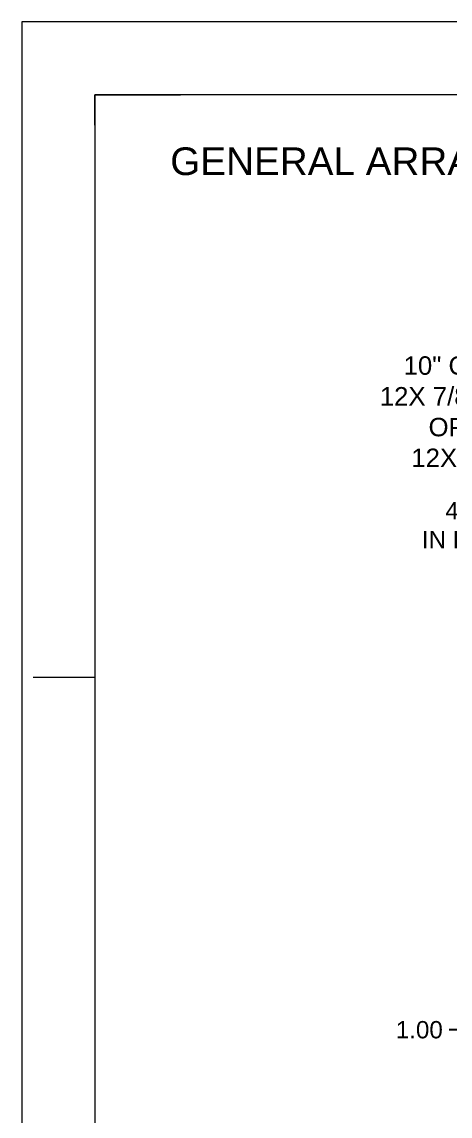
# Model space of a CAD drawing. Header units: inches. Extents: x -403 to 7, y 1 to 290.
# Drawn here: x -403 to -356.6, y 171.1 to 289.7 of the extents above; entities that cross this region are included whole.
import ezdxf
from ezdxf.enums import TextEntityAlignment as Align

# ---------------------------------------------------------------- set-up
doc = ezdxf.new("R2010")
doc.units = ezdxf.units.IN
doc.header["$MEASUREMENT"] = 0
doc.layers.add('Title Block', color=7, linetype='Continuous')
doc.layers.add('TXT', color=7, linetype='Continuous')
doc.styles.add('ACANSTS', font='romans.shx', dxfattribs={"height": 1})
doc.styles.add('Roman', font='romans')
doc.styles.get("Standard").update_dxf_attribs({"font": 'arial.ttf'})
doc.dimstyles.new('STANDARD 2 PLCS', dxfattribs={"dimtxt": 0.125, "dimasz": 0.18, "dimexe": 0.18, "dimexo": 0.0625, "dimgap": 0.09, "dimtad": 0, "dimtih": 1, "dimtoh": 1, "dimzin": 4, "dimdsep": 46, "dimtxsty": 'Standard', "dimcen": 0.09, "dimaunit": 1, "dimadec": 0, "dimazin": 1, "dimtfac": 1, "dimtofl": 0, "dimtmove": 1, "dimatfit": 3, "dimfxl": 1, "dimtolj": 1, "dimtzin": 4, "dimarcsym": 0})

# ---------------------------------------------------------------- blocks, each defined once
blk = doc.blocks.new('*D168')
at = {"color": 0, "lineweight": -2, "transparency": 16777216}
for p, q in [((-352.05, 187.6), (-352.05, 190.1)), ((-330.88, 185.1), (-353.85, 185.1)), ((-352.05, 185.1), (-352.05, 184.1)), ((-352.05, 184.6), (-354.9, 180.5)), ((-345.91, 184.1), (-353.85, 184.1)), ((-352.05, 181.6), (-352.05, 179.1)), ((-354.9, 180.5), (-356.7, 180.5))]:
    blk.add_line(p, q, dxfattribs=at)
at = {"color": 0, "transparency": 16777216}
for points in [[(-352.46, 187.6), (-351.63, 187.6), (-352.05, 185.1)], [(-352.46, 181.6), (-351.63, 181.6), (-352.05, 184.1)]]:
    blk.add_solid(points, dxfattribs=at)
at = {"layer": 'Defpoints', "color": 0, "transparency": 16777216}
for p in [(-330.25, 185.1), (-352.05, 184.1), (-345.29, 184.1)]:
    blk.add_point(p, dxfattribs=at)
at = {"color": 0, "transparency": 16777216, "insert": (-359.95, 180.5), "char_height": 1.875, "attachment_point": 5}
blk.add_mtext('\\A1;1.00', dxfattribs=at)
blk = doc.blocks.new('*D169')
at = {"color": 0, "lineweight": -2, "transparency": 16777216}
for p, q in [((-333.21, 235.19), (-330.71, 235.19)), ((-330.71, 235.19), (-329.63, 230.88)), ((-329.81, 227.97), (-328.01, 227.97)), ((-328.91, 227.07), (-328.91, 228.87))]:
    blk.add_line(p, q, dxfattribs=at)
at = {"color": 0, "transparency": 16777216}
blk.add_solid([(-329.23, 230.98), (-330.04, 230.78), (-329.03, 228.46)], dxfattribs=at)
at = {"layer": 'Defpoints', "color": 0, "transparency": 16777216}
for p in [(-329.03, 228.46), (-328.79, 227.49)]:
    blk.add_point(p, dxfattribs=at)
at = {"color": 0, "transparency": 16777216, "insert": (-346.79, 235.19), "char_height": 1.875, "attachment_point": 5}
blk.add_mtext('\\A1;4X ∅1.00 HOLES\\PIN BOTTOM FLANGE', dxfattribs=at)
blk = doc.blocks.new('LONE STAR BLOWER TITLE BLOCK (SIZE A)')
at = {"layer": 'Title Block', "lineweight": 15}
for p, q in [((23.625, 18), (0, 18)), ((0, 18), (0, 0)), ((23.125, 17.5), (0.5, 17.5)), ((23.125, 17.5), (0.5, 17.5)), ((0.5, 17.5), (0.5, 0.5)), ((0.5, 17.2912), (0.5, 17.5)), ((0.5, 17.5), (1.0894, 17.5)), ((0.5, 17.2912), (0.5, 14.2179)), ((0.0781, 13.5), (0.5, 13.5))]:
    blk.add_line(p, q, dxfattribs=at)
at = {"layer": 'Title Block', "lineweight": 15, "style": 'ACANSTS'}
for tag, p, height in [('DRAWN_BY', (14.3692, 2.2855), 0.135), ('DRAWN_DATE', (15.5145, 2.2938), 0.135), ('DRAWING_SUBTITLE', (17.5134, 1.9768), 0.2025), ('CHECKED_BY', (14.3914, 1.9397), 0.135), ('CHECK_DATE', (15.4958, 1.9404), 0.135), ('ENGINEER', (14.3854, 1.6081), 0.135), ('ENG_DATE', (15.4868, 1.6029), 0.135), ('DRAWING_SUBTITLE', (17.5109, 1.5494), 0.2025), ('MANUFACTURING', (14.3811, 1.2706), 0.135), ('MFG_DATE', (15.4879, 1.2695), 0.135), ('CONTROL', (14.3811, 0.9331), 0.135), ('CONTROL_DATE', (15.4879, 0.932), 0.135), ('CAGE_CODE', (17.7275, 0.9163), 0.135), ('MODEL_FILE_NAME', (8.2952, 0.6111), 0.135), ('APPROVED_BY', (14.3698, 0.5685), 0.135), ('APPROVAL_DATE', (15.4796, 0.5615), 0.135)]:
    blk.add_attdef(tag, p, '', height=height, dxfattribs=at)
at = {"layer": 'Title Block', "lineweight": 15, "style": 'Roman', "flags": 8}
for tag, height, p in [('DWG_NUMBER', 0.2812, (18.9096, 1.1474)), ('SCALE', 0.135, (17.9035, 0.7041)), ('SHEETNUMBER', 0.135, (21.2556, 0.7041)), ('TOTA_SHEETS', 0.135, (21.8939, 0.7016))]:
    blk.add_attdef(tag, text='', height=height, dxfattribs=at).set_placement(p, align=Align.TOP_LEFT)
at = {"layer": 'Title Block', "lineweight": 15, "style": 'ACANSTS'}
blk.add_attdef('REVISION', text='', height=0.135, dxfattribs=at).set_placement((22.8495, 0.8933), align=Align.CENTER)

msp = doc.modelspace()

# ---------------------------------------------------------------- block references
at = {"xscale": 15.78485726365457, "yscale": 15.78485726365457, "zscale": 15.78485726365457}
msp.add_blockref('LONE STAR BLOWER TITLE BLOCK (SIZE A)', (-403.038, 5.616), dxfattribs=at)

# ---------------------------------------------------------------- texts
at = {"insert": (-290.795, 247.195), "char_height": 2, "attachment_point": 6}
msp.add_mtext('10" OUTLET FLANGE (ANSI 150#), %%C16.00 (406.4) O.D.\\P12X 7/8-9 UNC TAPPED HOLES ON %%C14.25 (361.95) B.C.\\POPTIONAL 250mm FLANGE (DIN), %%C15.55 (395) O.D.\\P12X 18mm CLEARANCE HOLES ON %%C13.78 (350) B.C.', dxfattribs=at)
at = {"layer": 'TXT', "lineweight": 5}
msp.add_text('GENERAL ARRANGEMENT', height=3, dxfattribs=at).set_placement((-360.058, 273.139), align=Align.CENTER)

# ---------------------------------------------------------------- dimensions: what is measured, and where the dimension line sits
dim = msp.add_diameter_dim_2p(p1=(-328.788, 227.487), p2=(-329.03, 228.458), text='4X <> HOLES\\PIN BOTTOM FLANGE', dimstyle='STANDARD 2 PLCS', override={"dimscale": 10, "dimtxt": 0.1875, "dimasz": 0.25})
dim.commit()
dim.dimension.update_dxf_attribs({"geometry": '*D169', "text_midpoint": (-330.705, 235.189), "dimtype": 163})
dim = msp.add_linear_dim(base=(-352.047, 184.095), p1=(-330.254, 185.095), p2=(-345.288, 184.095), angle=90, dimstyle='STANDARD 2 PLCS', override={"dimscale": 10, "dimtxt": 0.1875, "dimasz": 0.25})
dim.commit()
dim.dimension.update_dxf_attribs({"geometry": '*D168', "text_midpoint": (-357.602, 180.495), "dimtype": 160})

doc.saveas('drawing.dxf')
